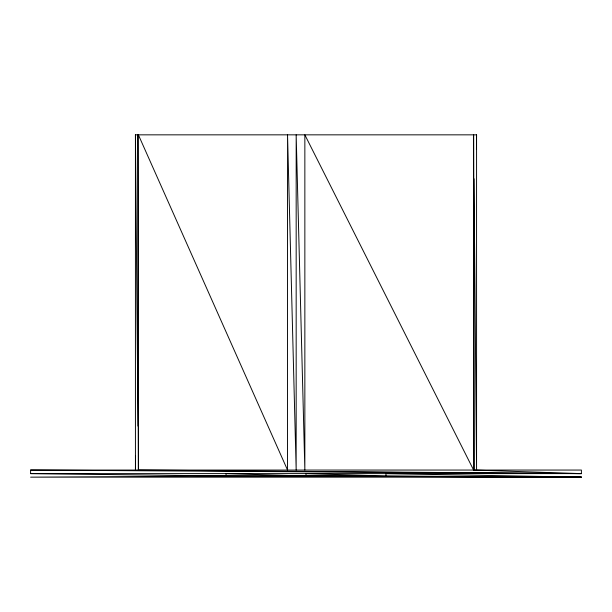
<?xml version="1.0" encoding="UTF-8"?>
<svg xmlns="http://www.w3.org/2000/svg" width="612" height="612" viewBox="0 0 612 612"><rect width="100%" height="100%" fill="white"/><g stroke="black" fill="none" stroke-linecap="round" stroke-linejoin="round"><path stroke-width="0.92" d="M135.558 455.733L135.428 470.054L135.428 134.839L476.572 134.839L476.572 470.054L473.994 178.773M476.442 149.16L476.572 134.839M581.4 477.161L306 475.975L306 473.612L385.958 475.975L226.042 475.975L30.6 477.161L581.4 477.161L385.958 473.619L385.958 475.975L581.4 477.161L226.042 475.975L30.6 473.612L30.6 470.054L581.4 470.054L581.4 473.612L30.6 473.612M30.6 470.054L581.4 473.612L473.612 470.054L304.853 134.839L304.853 470.054L296.17 134.839L296.17 470.054L287.541 134.839L287.541 470.054L138.388 134.839L138.388 470.054L581.4 473.612M306 475.975L226.042 473.619L226.042 475.975M135.428 134.839L138.006 426.12M474.361 470.054L473.612 134.839L473.612 470.054M137.547 134.839L138.388 470.054"/></g></svg>
